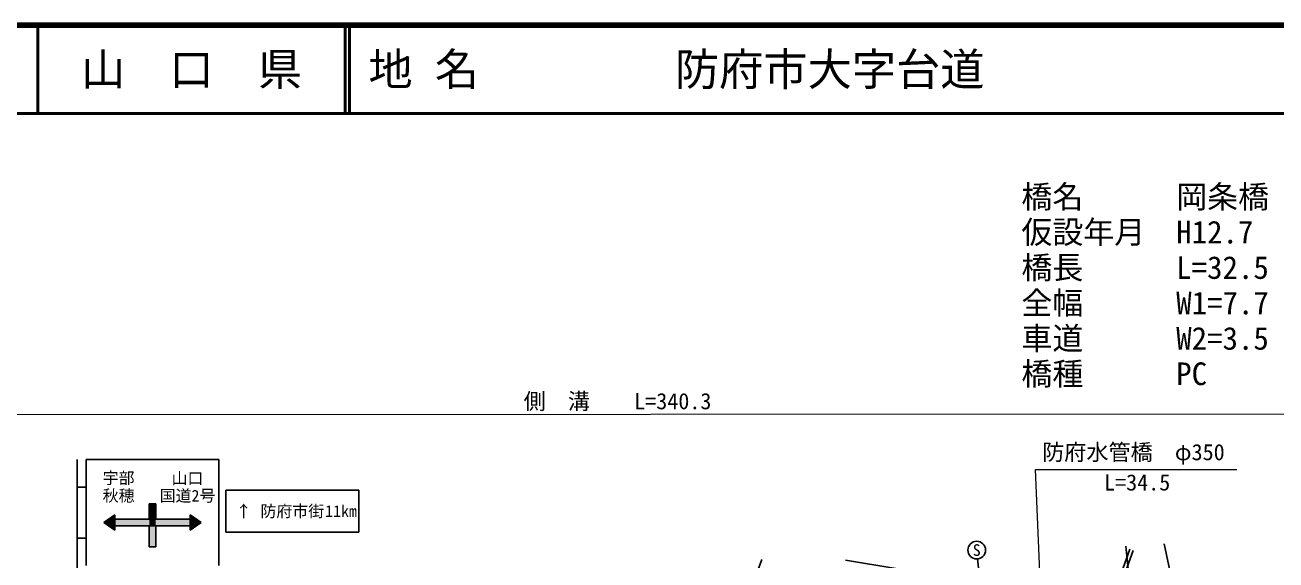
# Model space of a CAD drawing. Units: millimetres, scale not verified. Extents: x 40000 to 680000, y 20000 to 380000.
# Drawn here: x 331550 to 472979, y 319569 to 380000 of the extents above; entities that cross this region are included whole.
import ezdxf
from ezdxf.enums import TextEntityAlignment as Align

# ---------------------------------------------------------------- set-up
doc = ezdxf.new("R2010")
doc.units = ezdxf.units.MM
doc.header["$LTSCALE"] = 1000
doc.linetypes.add('DASHED', pattern=[7.5, 6, -1.5])
for name, color, linetype, lineweight in [('M-BGD', 7, 'Continuous', 25), ('M-BGD-EXST', 7, 'Continuous', 25), ('M-STR-HTXT', 7, 'Continuous', 13), ('M-STR-STRC', 7, 'Continuous', 25), ('M-TTL', 2, 'Continuous', 140), ('M-TTL-LINE', 7, 'Continuous', 50)]:
    doc.layers.add(name, color=color, linetype=linetype, lineweight=lineweight)
doc.layers.add('M-TTL-TXT', color=7, linetype='Continuous')
doc.styles.add('ＭＳ ゴシック', font='')
doc.styles.get('ＭＳ ゴシック').set_extended_font_data('MS Gothic')

msp = doc.modelspace()

# ---------------------------------------------------------------- hatches: boundary and pattern name
at = {"layer": 'M-STR-STRC'}
for points in [[(346339, 324185), (346339, 325906), (345589, 325906), (345589, 324185)], [(340464, 323810), (341714, 324685), (341714, 324185), (341714, 323435), (341714, 322935)], [(341714, 324685), (341714, 324185), (341714, 323435), (341714, 322935), (340464, 323810)], [(340464, 323810), (341714, 324685), (341714, 324185), (341714, 323435), (341714, 322935)], [(340464, 323810), (340999, 324185), (341714, 324185), (341714, 323435), (341714, 322935)], [(341714, 324185), (350214, 324185), (350214, 323435), (346339, 323435), (345589, 323435), (341714, 323435)], [(341714, 324185), (345589, 324185), (345589, 323435), (341714, 323435)], [(341714, 324185), (350214, 324185), (350214, 323435), (346339, 323435), (345589, 323435), (341714, 323435)], [(345589, 324185), (346339, 324185), (346339, 323435), (345589, 323435)], [(346339, 324185), (350214, 324185), (350214, 323435), (346339, 323435)], [(350214, 324185), (350214, 324685), (351464, 323810), (350214, 322935), (350214, 323435)], [(350214, 324185), (350214, 324685), (351464, 323810), (350214, 322935), (350214, 323435)], [(350214, 324185), (350214, 324685), (351464, 323810), (350214, 322935), (350214, 323435)], [(345589, 323435), (346339, 323435), (346339, 321060), (345589, 321060)], [(345589, 323435), (346339, 323435), (346339, 321060), (345589, 321060)], [(345589, 323435), (346339, 323435), (346339, 321060), (345589, 321060)]]:
    msp.add_hatch(color=256, dxfattribs=at).paths.add_polyline_path(points)

# ---------------------------------------------------------------- linework, layer by layer
at = {"layer": 'M-BGD', "linetype": 'DASHED'}
for p, q in [((456621, 315151), (455980, 321293)), ((460330, 321397), (461121, 317655)), ((456454, 320786), (454139, 314277)), ((456831, 320652), (454528, 314178)), ((414864, 319603), (411590, 310794)), ((430245, 318556), (424143, 319578))]:
    msp.add_line(p, q, dxfattribs=at)
at = {"layer": 'M-BGD-EXST'}
msp.add_line((439250, 319688), (441829, 295431), dxfattribs=at)
msp.add_circle((439145, 320682), 1000, dxfattribs=at)
at = {"layer": 'M-STR-HTXT'}
for p, q in [((236490, 335934), (560583, 336141)), ((447293, 293887), (445792, 329785)), ((445792, 329785), (468542, 329785))]:
    msp.add_line(p, q, dxfattribs=at)
at = {"layer": 'M-STR-STRC'}
for p, q in [((337464, 330925), (337464, 315425)), ((338464, 330925), (338464, 318925)), ((338464, 330925), (353464, 330925)), ((353464, 330925), (353464, 318925)), ((337464, 327800), (338464, 327800)), ((354271, 327463), (369271, 327463)), ((354271, 327463), (354271, 322713)), ((369271, 327463), (369271, 322713)), ((345589, 325906), (346339, 325906)), ((345589, 324185), (345589, 325906)), ((346339, 324185), (346339, 325906)), ((340464, 323810), (341714, 324685)), ((341714, 324685), (341714, 322935)), ((341714, 324185), (350214, 324185)), ((350214, 322935), (350214, 324685)), ((350214, 324685), (351464, 323810)), ((341714, 322935), (340464, 323810)), ((341714, 323435), (350214, 323435)), ((345589, 323435), (345589, 321060)), ((346339, 323435), (346339, 321060)), ((351464, 323810), (350214, 322935)), ((369271, 322713), (354271, 322713)), ((337464, 322050), (338464, 322050)), ((345589, 321060), (346339, 321060))]:
    msp.add_line(p, q, dxfattribs=at)
at = {"layer": 'M-TTL'}
msp.add_line((680000, 380000), (40000, 380000), dxfattribs=at)
at = {"layer": 'M-TTL-LINE'}
for p, q in [((333000, 380000), (333000, 370000)), ((367750, 380000), (367750, 370000)), ((368250, 380000), (368250, 370000)), ((40000, 370000), (680000, 370000))]:
    msp.add_line(p, q, dxfattribs=at)

# ---------------------------------------------------------------- texts
at = {"layer": 'M-BGD-EXST', "style": 'ＭＳ ゴシック'}
msp.add_text('S', height=1320, dxfattribs=at).set_placement((439145, 320682), align=Align.MIDDLE_CENTER)
at = {"layer": 'M-STR-HTXT', "style": 'ＭＳ ゴシック'}
for s, p in [('橋名\u3000\u3000\u3000岡条橋', (444197, 361888)), ('仮設年月\u3000H12.7', (444197, 357888)), ('橋長\u3000\u3000\u3000L=32.5', (444197, 353888)), ('全幅\u3000\u3000\u3000W1=7.7', (444197, 349888)), ('車道\u3000\u3000\u3000W2=3.5', (444197, 345888)), ('橋種\u3000\u3000\u3000PC', (444197, 341888))]:
    msp.add_text(s, height=2566, dxfattribs=at).set_placement(p, align=Align.TOP_LEFT)
msp.add_text('側\u3000溝\u3000\u3000L=340.3', height=1833, rotation=0.037, dxfattribs=at).set_placement((398537, 336038), align=Align.BOTTOM_CENTER)
msp.add_text('防府水管橋\u3000φ350', height=1833, dxfattribs=at).set_placement((446542, 330285), align=Align.BOTTOM_LEFT)
msp.add_text('L=34.5', height=1833, dxfattribs=at).set_placement((457286, 326865), align=Align.BOTTOM_CENTER)
at = {"layer": 'M-STR-STRC', "style": 'ＭＳ ゴシック'}
for s, p in [('宇部', (342130, 328828)), ('山口', (349918, 328797)), ('秋穂', (342130, 326828)), ('国道2号', (349918, 326828)), ('↑', (356271, 325088)), ('防府市街', (361771, 325088)), ('11km', (367271, 325088))]:
    msp.add_text(s, height=1320, dxfattribs=at).set_placement(p, align=Align.MIDDLE_CENTER)
at = {"layer": 'M-TTL-TXT', "style": 'ＭＳ ゴシック'}
msp.add_text('山\u3000口\u3000県', height=3666, dxfattribs=at).set_placement((350375, 375000), align=Align.MIDDLE_CENTER)
for s, p in [('地 名', (370380, 375000)), ('防府市大字台道', (405024, 375000))]:
    msp.add_text(s, height=3666, dxfattribs=at).set_placement(p, align=Align.MIDDLE_LEFT)

doc.saveas('drawing.dxf')
